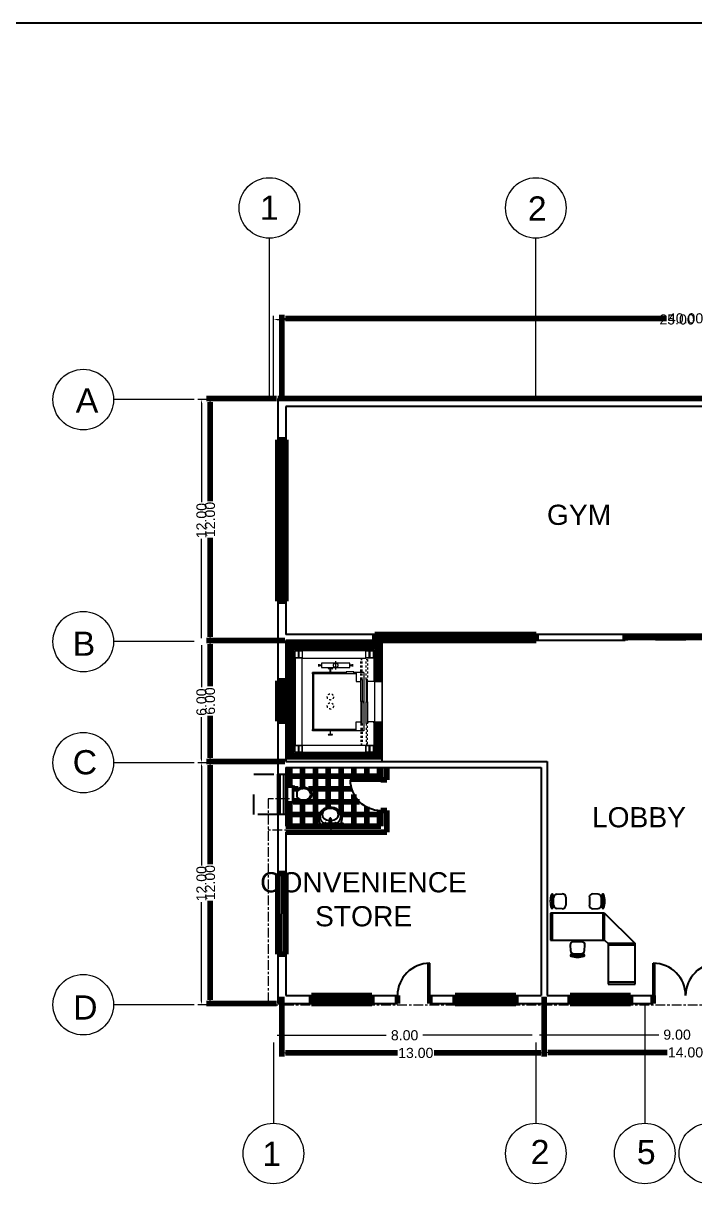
# Model space of a CAD drawing. Header units: millimetres. Extents: x 2391 to 3323, y 1596 to 2537.
# Drawn here: x 2743.7 to 2777, y 2170.5 to 2228.1 of the extents above; entities that cross this region are included whole.
import ezdxf

# ---------------------------------------------------------------- set-up
doc = ezdxf.new("R2010")
doc.units = ezdxf.units.MM
for name, pattern in [('ACAD_ISO08W100', [36, 24, -3, 6, -3]), ('CENTER5', [10, 5, -2, 1, -2]), ('HIDDEN', [0.375, 0.25, -0.125]), ('HIDDEN2', [4.7625, 3.175, -1.5875]), ('JIS_02_1.0', [2, 1, -1])]:
    doc.linetypes.add(name, pattern=pattern)
for name, color, linetype in [('ASCENSORE - ELEVATOR', 160, 'Continuous'), ('BATH', 171, 'Continuous'), ('dimensions', 203, 'Continuous'), ('doors', 31, 'Continuous'), ('doors and windows schedule', 11, 'Continuous'), ('exterior wall', 140, 'Continuous'), ('interior wall', 191, 'Continuous'), ('Lightning text', 211, 'Continuous'), ('Plumbing symbols', 30, 'Continuous'), ('TEXT', 130, 'Continuous'), ('windows', 241, 'Continuous')]:
    doc.layers.add(name, color=color, linetype=linetype)
doc.styles.get("Standard").update_dxf_attribs({"font": 'arial.ttf'})

msp = doc.modelspace()

# ---------------------------------------------------------------- hatches: boundary and pattern name
at = {"layer": 'ASCENSORE - ELEVATOR', "lineweight": 13, "true_color": 0x6d59d4}
for points in [[(2757.409, 2196.64), (2757.432, 2196.621), (2757.577, 2196.621), (2757.577, 2196.597), (2757.217, 2196.597), (2757.217, 2196.621), (2757.363, 2196.621), (2757.385, 2196.64), (2757.385, 2196.914), (2757.363, 2196.933), (2757.217, 2196.933), (2757.217, 2196.957), (2757.577, 2196.957), (2757.577, 2196.933), (2757.432, 2196.933), (2757.409, 2196.914)], [(2760.919, 2196.64), (2760.942, 2196.621), (2761.087, 2196.621), (2761.087, 2196.597), (2760.727, 2196.597), (2760.727, 2196.621), (2760.873, 2196.621), (2760.895, 2196.64), (2760.895, 2196.914), (2760.873, 2196.933), (2760.727, 2196.933), (2760.727, 2196.957), (2761.087, 2196.957), (2761.087, 2196.933), (2760.942, 2196.933), (2760.919, 2196.914)], [(2757.409, 2191.957), (2757.432, 2191.938), (2757.577, 2191.938), (2757.577, 2191.914), (2757.217, 2191.914), (2757.217, 2191.938), (2757.363, 2191.938), (2757.385, 2191.957), (2757.385, 2192.231), (2757.363, 2192.25), (2757.217, 2192.25), (2757.217, 2192.274), (2757.577, 2192.274), (2757.577, 2192.25), (2757.432, 2192.25), (2757.409, 2192.231)], [(2760.919, 2191.957), (2760.942, 2191.938), (2761.087, 2191.938), (2761.087, 2191.914), (2760.727, 2191.914), (2760.727, 2191.938), (2760.873, 2191.938), (2760.895, 2191.957), (2760.895, 2192.231), (2760.873, 2192.25), (2760.727, 2192.25), (2760.727, 2192.274), (2761.087, 2192.274), (2761.087, 2192.25), (2760.942, 2192.25), (2760.919, 2192.231)]]:
    msp.add_hatch(color=173, dxfattribs=at).paths.add_polyline_path(points)

# ---------------------------------------------------------------- linework, layer by layer
at = {"color": 11, "true_color": 0xf27172}
msp.add_line((3009.654, 2228.067), (2684.734, 2228.067), dxfattribs=at)
at = {"color": 0, "linetype": 'ByBlock'}
for p, q in [((2756.81, 2190.256), (2757.13, 2190.256)), ((2756.81, 2189.416), (2756.81, 2190.256)), ((2756.85, 2189.496), (2756.85, 2190.176)), ((2756.89, 2190.216), (2757.05, 2190.216)), ((2757.09, 2190.176), (2757.09, 2189.496)), ((2757.13, 2190.256), (2757.13, 2189.416)), ((2757.15, 2190.156), (2757.13, 2190.156)), ((2757.13, 2190.116), (2757.19, 2190.116)), ((2757.324, 2190.076), (2757.13, 2190.076)), ((2757.19, 2190.236), (2757.15, 2190.236)), ((2757.15, 2190.236), (2757.15, 2190.156)), ((2757.19, 2190.116), (2757.19, 2190.236)), ((2757.324, 2189.676), (2757.324, 2189.996)), ((2757.13, 2189.416), (2756.81, 2189.416)), ((2757.05, 2189.456), (2756.89, 2189.456)), ((2757.324, 2189.596), (2757.13, 2189.596)), ((2758.449, 2188.732), (2758.45, 2188.719)), ((2758.45, 2188.719), (2758.454, 2188.692)), ((2758.454, 2188.692), (2758.458, 2188.666)), ((2758.458, 2188.666), (2758.464, 2188.641)), ((2758.464, 2188.641), (2758.47, 2188.617)), ((2758.906, 2188.299), (2758.936, 2188.637)), ((2758.938, 2188.646), (2758.936, 2188.637)), ((2758.942, 2188.655), (2758.938, 2188.646)), ((2758.948, 2188.661), (2758.942, 2188.655)), ((2758.957, 2188.665), (2758.948, 2188.661)), ((2758.966, 2188.667), (2758.957, 2188.665)), ((2758.975, 2188.665), (2758.966, 2188.667)), ((2758.984, 2188.661), (2758.975, 2188.665)), ((2758.99, 2188.655), (2758.984, 2188.661)), ((2758.995, 2188.646), (2758.99, 2188.655)), ((2758.996, 2188.637), (2758.995, 2188.646)), ((2758.996, 2188.637), (2759.026, 2188.299)), ((2759.462, 2188.617), (2759.469, 2188.641)), ((2759.469, 2188.641), (2759.474, 2188.666)), ((2759.474, 2188.666), (2759.479, 2188.692)), ((2759.479, 2188.692), (2759.482, 2188.719)), ((2759.482, 2188.719), (2759.483, 2188.732)), ((2758.418, 2188.473), (2758.484, 2188.277)), ((2758.47, 2188.617), (2758.478, 2188.594)), ((2758.478, 2188.594), (2758.486, 2188.573)), ((2758.486, 2188.573), (2758.496, 2188.553)), ((2758.486, 2188.573), (2758.486, 2188.573)), ((2758.496, 2188.553), (2758.506, 2188.535)), ((2758.506, 2188.535), (2758.517, 2188.518)), ((2758.517, 2188.518), (2758.529, 2188.503)), ((2758.529, 2188.503), (2758.541, 2188.489)), ((2758.541, 2188.489), (2758.554, 2188.476)), ((2758.554, 2188.476), (2758.568, 2188.465)), ((2758.568, 2188.465), (2758.583, 2188.455)), ((2758.583, 2188.455), (2758.599, 2188.446)), ((2758.583, 2188.455), (2758.583, 2188.455)), ((2758.599, 2188.446), (2758.615, 2188.438)), ((2758.615, 2188.438), (2758.631, 2188.431)), ((2758.631, 2188.431), (2758.648, 2188.424)), ((2758.646, 2188.288), (2758.636, 2188.277)), ((2758.657, 2188.293), (2758.646, 2188.288)), ((2758.648, 2188.424), (2758.664, 2188.419)), ((2758.656, 2188.392), (2758.654, 2188.384)), ((2758.654, 2188.384), (2758.656, 2188.377)), ((2758.661, 2188.397), (2758.656, 2188.392)), ((2758.656, 2188.377), (2758.661, 2188.371)), ((2758.669, 2188.294), (2758.657, 2188.293)), ((2758.669, 2188.399), (2758.661, 2188.397)), ((2758.661, 2188.371), (2758.669, 2188.369)), ((2758.661, 2188.294), (2758.674, 2188.297)), ((2758.664, 2188.419), (2758.681, 2188.415)), ((2758.676, 2188.397), (2758.669, 2188.399)), ((2758.669, 2188.369), (2758.676, 2188.371)), ((2758.789, 2188.294), (2758.669, 2188.294)), ((2758.674, 2188.297), (2758.685, 2188.303)), ((2758.682, 2188.392), (2758.676, 2188.397)), ((2758.676, 2188.371), (2758.682, 2188.377)), ((2758.681, 2188.415), (2758.697, 2188.411)), ((2758.682, 2188.392), (2758.699, 2188.392)), ((2758.684, 2188.384), (2758.682, 2188.392)), ((2758.682, 2188.377), (2758.684, 2188.384)), ((2758.699, 2188.377), (2758.682, 2188.377)), ((2758.685, 2188.303), (2758.694, 2188.311)), ((2758.694, 2188.311), (2758.701, 2188.322)), ((2758.697, 2188.411), (2758.704, 2188.41)), ((2758.7, 2188.4), (2758.699, 2188.384)), ((2758.699, 2188.384), (2758.7, 2188.369)), ((2758.699, 2188.317), (2758.759, 2188.317)), ((2758.706, 2188.414), (2758.7, 2188.4)), ((2758.7, 2188.369), (2758.706, 2188.354)), ((2758.701, 2188.322), (2758.705, 2188.334)), ((2758.705, 2188.334), (2758.706, 2188.347)), ((2758.717, 2188.42), (2758.706, 2188.414)), ((2758.751, 2188.354), (2758.706, 2188.354)), ((2758.706, 2188.354), (2758.706, 2188.347)), ((2758.706, 2188.347), (2758.751, 2188.347)), ((2758.716, 2188.392), (2758.714, 2188.384)), ((2758.714, 2188.384), (2758.716, 2188.377)), ((2758.721, 2188.397), (2758.716, 2188.392)), ((2758.716, 2188.377), (2758.721, 2188.371)), ((2758.729, 2188.422), (2758.717, 2188.42)), ((2758.729, 2188.399), (2758.721, 2188.397)), ((2758.721, 2188.371), (2758.729, 2188.369)), ((2758.74, 2188.42), (2758.729, 2188.422)), ((2758.736, 2188.397), (2758.729, 2188.399)), ((2758.729, 2188.369), (2758.736, 2188.371)), ((2758.742, 2188.392), (2758.736, 2188.397)), ((2758.736, 2188.371), (2758.742, 2188.377)), ((2758.751, 2188.414), (2758.74, 2188.42)), ((2758.744, 2188.384), (2758.742, 2188.392)), ((2758.742, 2188.377), (2758.744, 2188.384)), ((2758.757, 2188.4), (2758.751, 2188.414)), ((2758.751, 2188.354), (2758.757, 2188.369)), ((2758.751, 2188.347), (2758.751, 2188.354)), ((2758.751, 2188.347), (2758.752, 2188.333)), ((2758.752, 2188.333), (2758.757, 2188.32)), ((2758.755, 2188.403), (2758.774, 2188.402)), ((2758.759, 2188.384), (2758.757, 2188.4)), ((2758.757, 2188.369), (2758.759, 2188.384)), ((2758.757, 2188.32), (2758.765, 2188.308)), ((2758.758, 2188.392), (2758.776, 2188.392)), ((2758.758, 2188.377), (2758.776, 2188.377)), ((2758.765, 2188.308), (2758.776, 2188.3)), ((2758.774, 2188.402), (2758.789, 2188.402)), ((2758.776, 2188.392), (2758.774, 2188.384)), ((2758.774, 2188.384), (2758.776, 2188.377)), ((2758.781, 2188.397), (2758.776, 2188.392)), ((2758.776, 2188.377), (2758.781, 2188.371)), ((2758.776, 2188.3), (2758.789, 2188.294)), ((2758.789, 2188.399), (2758.781, 2188.397)), ((2758.781, 2188.371), (2758.789, 2188.369)), ((2758.789, 2188.402), (2758.804, 2188.401)), ((2758.796, 2188.397), (2758.789, 2188.399)), ((2758.789, 2188.369), (2758.796, 2188.371)), ((2758.804, 2188.288), (2758.789, 2188.294)), ((2758.802, 2188.392), (2758.796, 2188.397)), ((2758.796, 2188.371), (2758.802, 2188.377)), ((2758.804, 2188.384), (2758.802, 2188.392)), ((2758.802, 2188.377), (2758.804, 2188.384)), ((2758.804, 2188.401), (2758.819, 2188.401)), ((2758.822, 2188.277), (2758.804, 2188.288)), ((2758.819, 2188.401), (2758.834, 2188.401)), ((2758.834, 2188.401), (2758.85, 2188.401)), ((2758.834, 2188.401), (2758.834, 2188.401)), ((2758.85, 2188.401), (2758.866, 2188.401)), ((2758.856, 2188.291), (2758.853, 2188.284)), ((2758.853, 2188.284), (2758.854, 2188.277)), ((2758.862, 2188.297), (2758.856, 2188.291)), ((2758.869, 2188.3), (2758.862, 2188.297)), ((2758.866, 2188.401), (2758.882, 2188.401)), ((2758.876, 2188.299), (2758.869, 2188.3)), ((2758.906, 2188.299), (2758.876, 2188.299)), ((2758.882, 2188.401), (2758.898, 2188.401)), ((2758.898, 2188.401), (2758.915, 2188.401)), ((2758.906, 2188.299), (2759.026, 2188.299)), ((2759.017, 2188.401), (2759.036, 2188.401)), ((2759.026, 2188.299), (2759.064, 2188.299)), ((2759.036, 2188.401), (2759.051, 2188.401)), ((2759.051, 2188.401), (2759.066, 2188.401)), ((2759.071, 2188.299), (2759.064, 2188.299)), ((2759.066, 2188.401), (2759.081, 2188.401)), ((2759.078, 2188.296), (2759.071, 2188.299)), ((2759.083, 2188.291), (2759.078, 2188.296)), ((2759.081, 2188.401), (2759.096, 2188.401)), ((2759.081, 2188.401), (2759.081, 2188.401)), ((2759.086, 2188.284), (2759.083, 2188.291)), ((2759.086, 2188.277), (2759.086, 2188.284)), ((2759.096, 2188.401), (2759.113, 2188.401)), ((2759.113, 2188.401), (2759.129, 2188.401)), ((2759.127, 2188.288), (2759.116, 2188.277)), ((2759.137, 2188.293), (2759.127, 2188.288)), ((2759.129, 2188.401), (2759.146, 2188.402)), ((2759.136, 2188.392), (2759.134, 2188.384)), ((2759.134, 2188.384), (2759.136, 2188.377)), ((2759.141, 2188.397), (2759.136, 2188.392)), ((2759.136, 2188.377), (2759.141, 2188.371)), ((2759.149, 2188.294), (2759.137, 2188.293)), ((2759.149, 2188.399), (2759.141, 2188.397)), ((2759.141, 2188.371), (2759.149, 2188.369)), ((2759.141, 2188.294), (2759.154, 2188.297)), ((2759.146, 2188.402), (2759.163, 2188.403)), ((2759.156, 2188.397), (2759.149, 2188.399)), ((2759.149, 2188.369), (2759.156, 2188.371)), ((2759.269, 2188.294), (2759.149, 2188.294)), ((2759.154, 2188.297), (2759.165, 2188.303)), ((2759.162, 2188.392), (2759.156, 2188.397)), ((2759.156, 2188.371), (2759.162, 2188.377)), ((2759.164, 2188.384), (2759.162, 2188.392)), ((2759.162, 2188.392), (2759.179, 2188.392)), ((2759.162, 2188.377), (2759.164, 2188.384)), ((2759.179, 2188.377), (2759.162, 2188.377)), ((2759.163, 2188.403), (2759.18, 2188.404)), ((2759.165, 2188.303), (2759.175, 2188.311)), ((2759.175, 2188.311), (2759.181, 2188.322)), ((2759.181, 2188.4), (2759.179, 2188.384)), ((2759.179, 2188.384), (2759.181, 2188.369)), ((2759.179, 2188.317), (2759.239, 2188.317)), ((2759.18, 2188.404), (2759.182, 2188.404)), ((2759.186, 2188.414), (2759.181, 2188.4)), ((2759.181, 2188.369), (2759.186, 2188.354)), ((2759.181, 2188.322), (2759.185, 2188.334)), ((2759.185, 2188.334), (2759.186, 2188.347)), ((2759.197, 2188.42), (2759.186, 2188.414)), ((2759.231, 2188.354), (2759.186, 2188.354)), ((2759.186, 2188.354), (2759.186, 2188.347)), ((2759.186, 2188.347), (2759.231, 2188.347)), ((2759.196, 2188.392), (2759.194, 2188.384)), ((2759.194, 2188.384), (2759.196, 2188.377)), ((2759.201, 2188.397), (2759.196, 2188.392)), ((2759.196, 2188.377), (2759.201, 2188.371)), ((2759.209, 2188.422), (2759.197, 2188.42)), ((2759.209, 2188.399), (2759.201, 2188.397)), ((2759.201, 2188.371), (2759.209, 2188.369)), ((2759.221, 2188.42), (2759.209, 2188.422)), ((2759.216, 2188.397), (2759.209, 2188.399)), ((2759.209, 2188.369), (2759.216, 2188.371)), ((2759.222, 2188.392), (2759.216, 2188.397)), ((2759.216, 2188.371), (2759.222, 2188.377)), ((2759.231, 2188.414), (2759.221, 2188.42)), ((2759.224, 2188.384), (2759.222, 2188.392)), ((2759.222, 2188.377), (2759.224, 2188.384)), ((2759.237, 2188.4), (2759.231, 2188.414)), ((2759.231, 2188.354), (2759.237, 2188.369)), ((2759.231, 2188.347), (2759.231, 2188.354)), ((2759.231, 2188.347), (2759.232, 2188.333)), ((2759.232, 2188.333), (2759.237, 2188.32)), ((2759.233, 2188.411), (2759.25, 2188.414)), ((2759.239, 2188.384), (2759.237, 2188.4)), ((2759.237, 2188.369), (2759.239, 2188.384)), ((2759.237, 2188.32), (2759.245, 2188.308)), ((2759.238, 2188.392), (2759.256, 2188.392)), ((2759.238, 2188.377), (2759.256, 2188.377)), ((2759.245, 2188.308), (2759.256, 2188.3)), ((2759.25, 2188.414), (2759.267, 2188.419)), ((2759.256, 2188.392), (2759.254, 2188.384)), ((2759.254, 2188.384), (2759.256, 2188.377)), ((2759.261, 2188.397), (2759.256, 2188.392)), ((2759.256, 2188.377), (2759.261, 2188.371)), ((2759.256, 2188.3), (2759.269, 2188.294)), ((2759.269, 2188.399), (2759.261, 2188.397)), ((2759.261, 2188.371), (2759.269, 2188.369)), ((2759.267, 2188.419), (2759.284, 2188.424)), ((2759.276, 2188.397), (2759.269, 2188.399)), ((2759.269, 2188.369), (2759.276, 2188.371)), ((2759.285, 2188.288), (2759.269, 2188.294)), ((2759.282, 2188.392), (2759.276, 2188.397)), ((2759.276, 2188.371), (2759.282, 2188.377)), ((2759.284, 2188.384), (2759.282, 2188.392)), ((2759.282, 2188.377), (2759.284, 2188.384)), ((2759.284, 2188.424), (2759.301, 2188.431)), ((2759.303, 2188.277), (2759.285, 2188.288)), ((2759.301, 2188.431), (2759.318, 2188.438)), ((2759.318, 2188.438), (2759.334, 2188.446)), ((2759.334, 2188.446), (2759.349, 2188.455)), ((2759.349, 2188.455), (2759.364, 2188.465)), ((2759.349, 2188.455), (2759.349, 2188.455)), ((2759.364, 2188.465), (2759.378, 2188.476)), ((2759.378, 2188.476), (2759.391, 2188.489)), ((2759.391, 2188.489), (2759.404, 2188.503)), ((2759.404, 2188.503), (2759.415, 2188.518)), ((2759.415, 2188.518), (2759.426, 2188.535)), ((2759.426, 2188.535), (2759.437, 2188.553)), ((2759.437, 2188.553), (2759.446, 2188.573)), ((2759.446, 2188.573), (2759.454, 2188.594)), ((2759.446, 2188.573), (2759.446, 2188.573)), ((2759.514, 2188.473), (2759.448, 2188.277)), ((2759.454, 2188.594), (2759.462, 2188.617)), ((2770.03, 2184.351), (2770.03, 2184.719)), ((2770.188, 2184.886), (2770.455, 2184.901)), ((2770.631, 2184.734), (2770.631, 2184.336)), ((2771.8, 2184.734), (2771.8, 2184.336)), ((2772.243, 2184.886), (2771.976, 2184.901)), ((2772.4, 2184.351), (2772.4, 2184.719)), ((2770.455, 2184.169), (2770.188, 2184.184)), ((2771.976, 2184.169), (2772.243, 2184.184)), ((2772.551, 2183.951), (2769.88, 2183.951)), ((2769.88, 2183.951), (2769.88, 2182.616)), ((2769.964, 2183.951), (2769.964, 2182.616)), ((2772.467, 2183.951), (2772.467, 2182.616)), ((2772.551, 2183.951), (2774.063, 2182.439)), ((2772.551, 2182.616), (2772.551, 2183.951)), ((2769.88, 2182.616), (2772.551, 2182.616)), ((2770.85, 2182.356), (2770.865, 2182.089)), ((2771.415, 2182.532), (2771.016, 2182.532)), ((2771.566, 2182.089), (2771.581, 2182.356)), ((2772.551, 2182.616), (2772.728, 2182.439)), ((2774.063, 2182.439), (2772.728, 2182.439)), ((2772.728, 2182.439), (2772.728, 2180.436)), ((2774.063, 2182.355), (2772.728, 2182.355)), ((2774.063, 2180.436), (2774.063, 2182.439)), ((2771.031, 2181.932), (2771.4, 2181.932)), ((2774.063, 2180.519), (2772.728, 2180.519)), ((2772.728, 2180.436), (2774.063, 2180.436))]:
    msp.add_line(p, q, dxfattribs=at)
for centre, radius, start, end in [((2756.885, 2190.181), 0.0354, 81.8699, 188.1301), ((2757.055, 2190.181), 0.0354, 351.8699, 98.1301), ((2757.627, 2189.695), 0.487, 48.92109, 128.53089), ((2757.637, 2189.668), 0.453, 60.42355, 133.63227), ((2757.732, 2189.836), 0.26, 299.57672, 60.42355), ((2757.75, 2189.836), 0.3, 311.07914, 48.92109), ((2756.885, 2189.491), 0.0354, 171.8699, 278.1301), ((2757.055, 2189.491), 0.0354, 261.8699, 8.1301), ((2757.637, 2190.004), 0.453, 226.36791, 299.57672), ((2757.627, 2189.977), 0.487, 231.46929, 311.07914), ((2770.949, 2184.535), 1.085, 162.6344, 197.3656), ((2769.953, 2184.847), 0.0417, 342.6344, 162.6344), ((2770.949, 2184.535), 1.002, 162.6344, 197.3656), ((2770.197, 2184.719), 0.167, 93.17983, 180), ((2770.464, 2184.734), 0.167, 0, 93.17983), ((2771.966, 2184.734), 0.167, 86.82017, 180), ((2772.234, 2184.719), 0.167, 360, 86.82017), ((2772.478, 2184.847), 0.0417, 17.3656, 197.3656), ((2771.482, 2184.535), 1.002, 342.6344, 17.3656), ((2771.482, 2184.535), 1.085, 342.6344, 17.3656), ((2769.953, 2184.224), 0.0417, 197.3656, 17.3656), ((2770.197, 2184.351), 0.167, 180, 266.82017), ((2770.464, 2184.336), 0.167, 266.82017, 0), ((2771.966, 2184.336), 0.167, 180, 273.17983), ((2772.234, 2184.351), 0.167, 273.17983, 0), ((2772.478, 2184.224), 0.0417, 162.6344, 342.6344), ((2771.016, 2182.366), 0.167, 90, 183.17983), ((2771.415, 2182.366), 0.167, 356.82017, 90), ((2770.904, 2181.854), 0.0417, 72.6344, 252.6344), ((2771.031, 2182.098), 0.167, 183.17983, 270), ((2771.215, 2182.85), 1.085, 252.6344, 287.3656), ((2771.215, 2182.85), 1.002, 252.6344, 287.3656), ((2771.4, 2182.098), 0.167, 270, 356.82017), ((2771.527, 2181.854), 0.0417, 287.3656, 107.3656)]:
    msp.add_arc(centre, radius, start, end, dxfattribs=at)
for centre, major_axis, ratio, start_param, end_param in [((2758.966, 2188.659), (-0.584, 0), 0.916316, 2.786438, 6.63834), ((2758.966, 2188.732), (-0.517, 0), 0.815274, 3.141593, 6.283185), ((2758.966, 2188.843), (-0.412, 0), 0.730435, 1.664123, 7.760732)]:
    msp.add_ellipse(centre, major_axis=major_axis, ratio=ratio, start_param=start_param, end_param=end_param, dxfattribs=at)
at = {"layer": 'ASCENSORE - ELEVATOR', "lineweight": 13}
for p, q in [((2761.537, 2197.404), (2756.767, 2197.404)), ((2756.767, 2197.404), (2756.767, 2191.464)), ((2756.767, 2191.464), (2756.767, 2197.404)), ((2756.767, 2197.404), (2761.537, 2197.404)), ((2761.513, 2197.383), (2756.788, 2197.383)), ((2761.513, 2197.38), (2756.792, 2197.38)), ((2761.513, 2197.338), (2756.792, 2197.338)), ((2761.513, 2197.335), (2756.792, 2197.335)), ((2761.513, 2197.293), (2756.792, 2197.293)), ((2761.513, 2197.29), (2756.792, 2197.29)), ((2761.513, 2197.383), (2761.513, 2197.065)), ((2761.517, 2197.383), (2761.517, 2197.065)), ((2761.537, 2191.464), (2761.537, 2197.404)), ((2761.537, 2197.404), (2761.537, 2191.464)), ((2761.517, 2197.065), (2756.788, 2197.065)), ((2757.107, 2197.048), (2756.788, 2197.048)), ((2757.107, 2197.044), (2756.788, 2197.044)), ((2761.513, 2197.248), (2756.792, 2197.248)), ((2761.513, 2197.245), (2756.792, 2197.245)), ((2761.513, 2197.203), (2756.792, 2197.203)), ((2761.513, 2197.2), (2756.792, 2197.2)), ((2761.513, 2197.158), (2756.792, 2197.158)), ((2761.513, 2197.155), (2756.792, 2197.155)), ((2761.513, 2197.113), (2756.792, 2197.113)), ((2761.513, 2197.11), (2756.792, 2197.11)), ((2761.513, 2197.068), (2756.792, 2197.068)), ((2761.513, 2197.068), (2756.792, 2197.068)), ((2761.513, 2197.065), (2756.792, 2197.065)), ((2756.837, 2197.044), (2756.837, 2191.828)), ((2756.878, 2197.044), (2756.878, 2191.828)), ((2756.882, 2197.044), (2756.882, 2191.828)), ((2756.923, 2197.044), (2756.923, 2191.828)), ((2756.927, 2197.044), (2756.927, 2191.828)), ((2756.968, 2197.044), (2756.968, 2191.828)), ((2756.972, 2197.044), (2756.972, 2191.828)), ((2757.013, 2197.044), (2757.013, 2191.828)), ((2757.017, 2197.044), (2757.017, 2191.828)), ((2757.058, 2197.044), (2757.058, 2191.828)), ((2757.062, 2197.044), (2757.062, 2191.828)), ((2757.103, 2197.044), (2757.103, 2191.828)), ((2757.103, 2197.044), (2757.103, 2191.828)), ((2757.107, 2197.048), (2757.107, 2191.824)), ((2757.107, 2197.044), (2757.107, 2191.828)), ((2757.152, 2197.02), (2761.153, 2197.02)), ((2757.152, 2191.848), (2757.152, 2197.02)), ((2757.154, 2196.999), (2757.154, 2197.017)), ((2757.154, 2197.017), (2761.15, 2197.017)), ((2761.15, 2196.999), (2757.154, 2196.999)), ((2757.172, 2196.977), (2757.154, 2196.977)), ((2757.154, 2196.977), (2757.154, 2191.89)), ((2757.172, 2191.89), (2757.172, 2196.977)), ((2757.217, 2196.597), (2757.217, 2196.957)), ((2757.217, 2196.957), (2757.577, 2196.957)), ((2757.577, 2196.957), (2757.577, 2196.597)), ((2760.727, 2196.957), (2757.577, 2196.957)), ((2757.577, 2196.957), (2757.577, 2196.597)), ((2760.727, 2196.597), (2760.727, 2196.957)), ((2760.727, 2196.957), (2761.087, 2196.957)), ((2760.727, 2196.597), (2760.727, 2196.957)), ((2761.087, 2196.957), (2761.087, 2196.597)), ((2761.132, 2196.978), (2761.15, 2196.978)), ((2761.132, 2195.412), (2761.132, 2196.978)), ((2761.15, 2197.017), (2761.15, 2196.999)), ((2761.15, 2196.978), (2761.15, 2195.412)), ((2761.153, 2197.02), (2761.153, 2191.848)), ((2761.198, 2197.048), (2761.198, 2195.433)), ((2761.198, 2197.048), (2761.517, 2197.048)), ((2761.198, 2197.044), (2761.198, 2195.436)), ((2761.198, 2197.044), (2761.517, 2197.044)), ((2761.202, 2197.044), (2761.202, 2195.436)), ((2761.202, 2197.044), (2761.202, 2195.436)), ((2761.243, 2197.044), (2761.243, 2195.436)), ((2761.247, 2197.044), (2761.247, 2195.436)), ((2761.288, 2197.044), (2761.288, 2195.436)), ((2761.292, 2197.044), (2761.292, 2195.436)), ((2761.333, 2197.044), (2761.333, 2195.436)), ((2761.337, 2197.044), (2761.337, 2195.436)), ((2761.378, 2197.044), (2761.378, 2195.436)), ((2761.382, 2197.044), (2761.382, 2195.436)), ((2761.423, 2197.044), (2761.423, 2195.436)), ((2761.427, 2197.044), (2761.427, 2195.436)), ((2761.468, 2197.044), (2761.468, 2195.436)), ((2761.472, 2197.044), (2761.472, 2195.436)), ((2761.513, 2197.044), (2761.513, 2195.436)), ((2761.517, 2197.048), (2761.517, 2195.433)), ((2757.577, 2196.597), (2757.217, 2196.597)), ((2757.577, 2196.597), (2757.217, 2196.597)), ((2757.217, 2196.597), (2757.217, 2192.274)), ((2757.577, 2192.274), (2757.577, 2196.597)), ((2757.577, 2196.597), (2760.727, 2196.597)), ((2758.404, 2196.288), (2758.392, 2196.288)), ((2758.392, 2196.288), (2758.392, 2196.18)), ((2758.392, 2196.18), (2758.404, 2196.18)), ((2758.404, 2196.24), (2758.404, 2196.288)), ((2758.5, 2196.24), (2758.404, 2196.24)), ((2758.404, 2196.18), (2758.404, 2196.228)), ((2758.404, 2196.228), (2758.5, 2196.228)), ((2758.5, 2196.228), (2758.5, 2196.24)), ((2760.057, 2196.24), (2759.961, 2196.24)), ((2759.961, 2196.24), (2759.961, 2196.228)), ((2759.961, 2196.228), (2760.057, 2196.228)), ((2760.069, 2196.288), (2760.057, 2196.288)), ((2760.057, 2196.288), (2760.057, 2196.24)), ((2760.057, 2196.228), (2760.057, 2196.18)), ((2760.057, 2196.18), (2760.069, 2196.18)), ((2760.069, 2196.18), (2760.069, 2196.288)), ((2761.087, 2196.597), (2760.727, 2196.597)), ((2759.75, 2195.874), (2758.075, 2195.874)), ((2758.075, 2195.812), (2758.075, 2195.874)), ((2760.247, 2195.812), (2758.075, 2195.812)), ((2758.075, 2195.812), (2758.075, 2193.056)), ((2758.119, 2193.056), (2758.119, 2195.812)), ((2758.123, 2193.056), (2758.123, 2195.812)), ((2758.123, 2195.812), (2758.136, 2195.812)), ((2758.136, 2195.812), (2758.136, 2193.056)), ((2758.866, 2196.075), (2758.866, 2196.08)), ((2758.866, 2196.08), (2759.071, 2196.08)), ((2758.943, 2196.063), (2758.876, 2196.065)), ((2758.958, 2195.911), (2758.958, 2195.974)), ((2758.98, 2195.911), (2758.958, 2195.911)), ((2758.96, 2195.985), (2758.96, 2196.046)), ((2758.978, 2196.046), (2758.978, 2195.985)), ((2758.98, 2195.974), (2758.98, 2195.911)), ((2759.062, 2196.065), (2758.994, 2196.063)), ((2759.071, 2196.08), (2759.071, 2196.075)), ((2760.123, 2195.911), (2759.75, 2195.911)), ((2759.75, 2195.911), (2759.75, 2195.812)), ((2760.123, 2195.812), (2760.123, 2195.911)), ((2760.247, 2195.874), (2760.123, 2195.874)), ((2760.62, 2195.874), (2760.247, 2195.874)), ((2760.247, 2195.874), (2760.247, 2195.439)), ((2760.62, 2195.874), (2760.62, 2192.994)), ((2760.247, 2195.439), (2760.471, 2195.439)), ((2760.471, 2195.439), (2760.471, 2195.519)), ((2760.484, 2194.439), (2760.484, 2195.525)), ((2760.484, 2195.525), (2760.546, 2195.525)), ((2760.546, 2195.525), (2760.546, 2194.439)), ((2760.737, 2195.525), (2760.737, 2194.439)), ((2760.812, 2195.525), (2760.737, 2195.525)), ((2760.812, 2194.439), (2760.812, 2195.525)), ((2760.826, 2195.428), (2760.826, 2195.49)), ((2761.13, 2195.428), (2760.826, 2195.428)), ((2761.13, 2195.49), (2761.13, 2195.428)), ((2761.15, 2195.412), (2761.132, 2195.412)), ((2761.198, 2195.436), (2761.517, 2195.436)), ((2761.198, 2195.433), (2761.517, 2195.433)), ((2760.618, 2194.439), (2760.484, 2194.439)), ((2760.484, 2194.429), (2760.484, 2193.343)), ((2760.618, 2194.429), (2760.484, 2194.429)), ((2760.546, 2193.343), (2760.546, 2194.429)), ((2760.618, 2194.511), (2760.618, 2194.439)), ((2760.618, 2194.357), (2760.618, 2194.429)), ((2760.737, 2194.439), (2760.812, 2194.439)), ((2760.737, 2193.343), (2760.737, 2194.429)), ((2760.737, 2194.429), (2760.812, 2194.429)), ((2760.812, 2194.429), (2760.812, 2193.343)), ((2760.247, 2192.994), (2760.247, 2193.429)), ((2760.247, 2193.429), (2760.471, 2193.429)), ((2760.471, 2193.429), (2760.471, 2193.349)), ((2760.484, 2193.343), (2760.546, 2193.343)), ((2760.812, 2193.343), (2760.737, 2193.343)), ((2761.129, 2193.44), (2760.826, 2193.44)), ((2760.826, 2193.44), (2760.826, 2193.378)), ((2761.129, 2193.378), (2761.129, 2193.44)), ((2761.132, 2193.456), (2761.15, 2193.456)), ((2761.132, 2191.886), (2761.132, 2193.456)), ((2761.15, 2193.456), (2761.15, 2191.886)), ((2761.198, 2191.824), (2761.198, 2193.435)), ((2761.198, 2193.435), (2761.517, 2193.435)), ((2761.198, 2191.828), (2761.198, 2193.432)), ((2761.198, 2193.432), (2761.517, 2193.432)), ((2761.202, 2191.828), (2761.202, 2193.432)), ((2761.202, 2191.828), (2761.202, 2193.432)), ((2761.243, 2191.828), (2761.243, 2193.432)), ((2761.247, 2191.828), (2761.247, 2193.432)), ((2761.288, 2191.828), (2761.288, 2193.432)), ((2761.292, 2191.828), (2761.292, 2193.432)), ((2761.333, 2191.828), (2761.333, 2193.432)), ((2761.337, 2191.828), (2761.337, 2193.432)), ((2761.378, 2191.828), (2761.378, 2193.432)), ((2761.382, 2191.828), (2761.382, 2193.432)), ((2761.423, 2191.828), (2761.423, 2193.432)), ((2761.427, 2191.828), (2761.427, 2193.432)), ((2761.468, 2191.828), (2761.468, 2193.432)), ((2761.472, 2191.828), (2761.472, 2193.432)), ((2761.513, 2191.828), (2761.513, 2193.432)), ((2761.517, 2191.824), (2761.517, 2193.435)), ((2760.247, 2193.056), (2758.075, 2193.056)), ((2758.075, 2192.994), (2758.075, 2193.056)), ((2760.247, 2192.994), (2758.075, 2192.994)), ((2758.136, 2193.056), (2758.123, 2193.056)), ((2758.866, 2192.793), (2758.866, 2192.788)), ((2758.866, 2192.788), (2759.071, 2192.788)), ((2758.943, 2192.805), (2758.876, 2192.803)), ((2758.958, 2192.957), (2758.958, 2192.894)), ((2758.98, 2192.957), (2758.958, 2192.957)), ((2758.96, 2192.883), (2758.96, 2192.822)), ((2758.978, 2192.822), (2758.978, 2192.883)), ((2758.98, 2192.894), (2758.98, 2192.957)), ((2759.062, 2192.803), (2758.994, 2192.805)), ((2759.071, 2192.788), (2759.071, 2192.793)), ((2760.62, 2192.994), (2760.247, 2192.994)), ((2757.217, 2191.914), (2757.217, 2192.274)), ((2757.217, 2192.274), (2757.577, 2192.274)), ((2757.217, 2192.274), (2757.577, 2192.274)), ((2757.577, 2192.274), (2757.577, 2191.914)), ((2757.577, 2192.274), (2760.727, 2192.274)), ((2757.577, 2191.914), (2757.577, 2192.274)), ((2760.727, 2191.914), (2760.727, 2192.274)), ((2760.727, 2192.274), (2761.087, 2192.274)), ((2760.727, 2192.274), (2760.727, 2191.914)), ((2761.087, 2192.274), (2761.087, 2191.914)), ((2757.107, 2191.828), (2756.788, 2191.828)), ((2757.107, 2191.824), (2756.788, 2191.824)), ((2761.517, 2191.803), (2756.788, 2191.803)), ((2761.513, 2191.803), (2756.792, 2191.803)), ((2761.513, 2191.8), (2756.792, 2191.8)), ((2761.513, 2191.8), (2756.792, 2191.8)), ((2761.513, 2191.758), (2756.792, 2191.758)), ((2761.513, 2191.755), (2756.792, 2191.755)), ((2761.513, 2191.713), (2756.792, 2191.713)), ((2761.513, 2191.71), (2756.792, 2191.71)), ((2761.513, 2191.668), (2756.792, 2191.668)), ((2761.513, 2191.665), (2756.792, 2191.665)), ((2761.513, 2191.623), (2756.792, 2191.623)), ((2761.513, 2191.62), (2756.792, 2191.62)), ((2761.513, 2191.578), (2756.792, 2191.578)), ((2761.513, 2191.575), (2756.792, 2191.575)), ((2761.153, 2191.848), (2757.152, 2191.848)), ((2757.154, 2191.89), (2757.172, 2191.89)), ((2757.154, 2191.869), (2761.15, 2191.869)), ((2757.154, 2191.851), (2757.154, 2191.869)), ((2761.15, 2191.851), (2757.154, 2191.851)), ((2757.577, 2191.914), (2757.217, 2191.914)), ((2760.727, 2191.914), (2757.577, 2191.914)), ((2761.087, 2191.914), (2760.727, 2191.914)), ((2761.15, 2191.886), (2761.132, 2191.886)), ((2761.15, 2191.869), (2761.15, 2191.851)), ((2761.198, 2191.828), (2761.517, 2191.828)), ((2761.198, 2191.824), (2761.517, 2191.824)), ((2761.513, 2191.485), (2761.513, 2191.803)), ((2761.517, 2191.485), (2761.517, 2191.803)), ((2756.767, 2191.464), (2761.537, 2191.464)), ((2761.537, 2191.464), (2756.767, 2191.464))]:
    msp.add_line(p, q, dxfattribs=at)
at = {"layer": 'ASCENSORE - ELEVATOR', "color": 7, "lineweight": 13}
for p, q in [((2757.217, 2196.933), (2757.217, 2196.957)), ((2757.217, 2196.957), (2757.577, 2196.957)), ((2757.363, 2196.933), (2757.217, 2196.933)), ((2757.385, 2196.914), (2757.363, 2196.933)), ((2757.385, 2196.64), (2757.385, 2196.914)), ((2757.432, 2196.933), (2757.409, 2196.914)), ((2757.409, 2196.914), (2757.409, 2196.64)), ((2757.577, 2196.933), (2757.432, 2196.933)), ((2757.577, 2196.957), (2757.577, 2196.933)), ((2760.727, 2196.933), (2760.727, 2196.957)), ((2760.727, 2196.957), (2761.087, 2196.957)), ((2760.873, 2196.933), (2760.727, 2196.933)), ((2760.895, 2196.914), (2760.873, 2196.933)), ((2760.895, 2196.64), (2760.895, 2196.914)), ((2760.942, 2196.933), (2760.919, 2196.914)), ((2760.919, 2196.914), (2760.919, 2196.64)), ((2761.087, 2196.933), (2760.942, 2196.933)), ((2761.087, 2196.957), (2761.087, 2196.933)), ((2757.217, 2196.597), (2757.217, 2196.621)), ((2757.217, 2196.621), (2757.363, 2196.621)), ((2757.577, 2196.597), (2757.217, 2196.597)), ((2757.363, 2196.621), (2757.385, 2196.64)), ((2757.409, 2196.64), (2757.432, 2196.621)), ((2757.432, 2196.621), (2757.577, 2196.621)), ((2757.577, 2196.621), (2757.577, 2196.597)), ((2760.727, 2196.597), (2760.727, 2196.621)), ((2760.727, 2196.621), (2760.873, 2196.621)), ((2761.087, 2196.597), (2760.727, 2196.597)), ((2760.873, 2196.621), (2760.895, 2196.64)), ((2760.919, 2196.64), (2760.942, 2196.621)), ((2760.942, 2196.621), (2761.087, 2196.621)), ((2761.087, 2196.621), (2761.087, 2196.597)), ((2757.217, 2192.25), (2757.217, 2192.274)), ((2757.217, 2192.274), (2757.577, 2192.274)), ((2757.363, 2192.25), (2757.217, 2192.25)), ((2757.385, 2192.231), (2757.363, 2192.25)), ((2757.385, 2191.957), (2757.385, 2192.231)), ((2757.432, 2192.25), (2757.409, 2192.231)), ((2757.409, 2192.231), (2757.409, 2191.957)), ((2757.577, 2192.25), (2757.432, 2192.25)), ((2757.577, 2192.274), (2757.577, 2192.25)), ((2760.727, 2192.25), (2760.727, 2192.274)), ((2760.727, 2192.274), (2761.087, 2192.274)), ((2760.873, 2192.25), (2760.727, 2192.25)), ((2760.895, 2192.231), (2760.873, 2192.25)), ((2760.895, 2191.957), (2760.895, 2192.231)), ((2760.942, 2192.25), (2760.919, 2192.231)), ((2760.919, 2192.231), (2760.919, 2191.957)), ((2761.087, 2192.25), (2760.942, 2192.25)), ((2761.087, 2192.274), (2761.087, 2192.25)), ((2757.217, 2191.914), (2757.217, 2191.938)), ((2757.217, 2191.938), (2757.363, 2191.938)), ((2757.577, 2191.914), (2757.217, 2191.914)), ((2757.363, 2191.938), (2757.385, 2191.957)), ((2757.409, 2191.957), (2757.432, 2191.938)), ((2757.432, 2191.938), (2757.577, 2191.938)), ((2757.577, 2191.938), (2757.577, 2191.914)), ((2760.727, 2191.914), (2760.727, 2191.938)), ((2760.727, 2191.938), (2760.873, 2191.938)), ((2761.087, 2191.914), (2760.727, 2191.914)), ((2760.873, 2191.938), (2760.895, 2191.957)), ((2760.919, 2191.957), (2760.942, 2191.938)), ((2760.942, 2191.938), (2761.087, 2191.938)), ((2761.087, 2191.938), (2761.087, 2191.914)), ((2761.087, 2191.914), (2761.087, 2191.914)), ((2761.087, 2191.914), (2761.087, 2191.914)), ((2761.087, 2191.914), (2761.087, 2191.914)), ((2761.087, 2191.914), (2761.087, 2191.914)), ((2761.087, 2191.914), (2761.087, 2191.914)), ((2761.087, 2191.914), (2761.087, 2191.914))]:
    msp.add_line(p, q, dxfattribs=at)
at = {"layer": 'ASCENSORE - ELEVATOR', "linetype": 'Continuous', "lineweight": 13}
for p, q in [((2758.525, 2196.342), (2758.525, 2196.126)), ((2759.931, 2196.342), (2758.525, 2196.342)), ((2758.525, 2196.126), (2759.931, 2196.126)), ((2759.931, 2196.126), (2759.931, 2196.342))]:
    msp.add_line(p, q, dxfattribs=at)
at = {"layer": 'ASCENSORE - ELEVATOR', "linetype": 'HIDDEN2', "lineweight": 13}
msp.add_line((2759.23, 2196.437), (2759.23, 2196.031), dxfattribs=at)
at = {"layer": 'ASCENSORE - ELEVATOR', "linetype": 'HIDDEN', "lineweight": 13, "ltscale": 0.1}
for p, q in [((2760.484, 2196.531), (2760.546, 2196.531)), ((2760.484, 2195.525), (2760.484, 2196.531)), ((2760.546, 2195.525), (2760.546, 2196.531)), ((2760.737, 2195.525), (2760.737, 2196.531)), ((2760.737, 2196.531), (2760.812, 2196.531)), ((2760.812, 2196.531), (2760.812, 2195.525)), ((2760.484, 2193.343), (2760.484, 2192.337)), ((2760.546, 2193.343), (2760.546, 2192.337)), ((2760.737, 2193.343), (2760.737, 2192.337)), ((2760.812, 2192.337), (2760.812, 2193.343)), ((2760.484, 2192.337), (2760.546, 2192.337)), ((2760.737, 2192.337), (2760.812, 2192.337))]:
    msp.add_line(p, q, dxfattribs=at)
at = {"layer": 'ASCENSORE - ELEVATOR', "linetype": 'CENTER5', "lineweight": 13}
msp.add_line((2760.62, 2194.434), (2760.62, 2194.434), dxfattribs=at)
at = {"layer": 'ASCENSORE - ELEVATOR', "linetype": 'HIDDEN2', "lineweight": 13}
msp.add_circle((2759.23, 2196.234), 0.112, dxfattribs=at)
at = {"layer": 'ASCENSORE - ELEVATOR', "linetype": 'HIDDEN', "lineweight": 13, "ltscale": 0.1}
for centre in [(2758.969, 2194.669), (2758.969, 2194.221)]:
    msp.add_circle(centre, 0.154, dxfattribs=at)
at = {"layer": 'ASCENSORE - ELEVATOR', "lineweight": 13}
for centre, radius, start, end in [((2758.876, 2196.075), 0.00994, 180, 268.48259), ((2758.943, 2196.046), 0.0174, 360, 88.48259), ((2758.936, 2195.985), 0.0243, 333.84246, 359.47843), ((2758.995, 2196.046), 0.0174, 91.51741, 180), ((2759.002, 2195.985), 0.0243, 180.52157, 206.15754), ((2759.061, 2196.075), 0.00994, 271.51741, 0), ((2758.876, 2192.793), 0.00994, 91.51741, 180), ((2758.943, 2192.822), 0.0174, 271.51741, 360), ((2758.936, 2192.883), 0.0243, 0.52157, 26.15754), ((2759.002, 2192.883), 0.0243, 153.84246, 179.47843), ((2758.995, 2192.822), 0.0174, 180, 268.48259), ((2759.061, 2192.793), 0.00994, 360, 88.48259)]:
    msp.add_arc(centre, radius, start, end, dxfattribs=at)
at = {"layer": 'BATH', "linetype": 'Continuous', "lineweight": 100}
for p, q in [((2756.959, 2190.256), (2756.959, 2191.164)), ((2757.594, 2190.181), (2757.594, 2191.164)), ((2758.229, 2188.264), (2758.229, 2191.164)), ((2758.864, 2189.186), (2758.864, 2191.164)), ((2759.499, 2188.879), (2759.499, 2191.164)), ((2760.134, 2190.564), (2760.134, 2191.164)), ((2760.769, 2190.564), (2760.769, 2191.164)), ((2761.404, 2190.564), (2761.404, 2191.164)), ((2756.768, 2190.742), (2761.468, 2190.742)), ((2756.768, 2190.107), (2756.81, 2190.107)), ((2757.13, 2190.107), (2757.368, 2190.107)), ((2757.887, 2190.107), (2760.018, 2190.107)), ((2760.134, 2188.264), (2760.134, 2189.835)), ((2756.768, 2189.472), (2756.81, 2189.472)), ((2756.959, 2188.264), (2756.959, 2189.416)), ((2757.13, 2189.472), (2760.411, 2189.472)), ((2757.594, 2188.264), (2757.594, 2189.491)), ((2760.769, 2188.264), (2760.769, 2189.214)), ((2756.768, 2188.837), (2758.415, 2188.837)), ((2759.517, 2188.837), (2761.468, 2188.837)), ((2761.404, 2188.264), (2761.404, 2189.045)), ((2759.499, 2188.264), (2759.499, 2188.428))]:
    msp.add_line(p, q, dxfattribs=at)
at = {"layer": 'dimensions', "lineweight": 13}
for p, q in [((2756.146, 2209.47), (2756.146, 2213.557)), ((2756.326, 2213.377), (2775.203, 2213.377)), ((2755.884, 2209.408), (2752.403, 2209.408)), ((2752.583, 2209.228), (2752.583, 2204.317)), ((2752.583, 2197.588), (2752.583, 2202.499)), ((2752.583, 2197.228), (2752.583, 2195.148)), ((2752.583, 2191.588), (2752.583, 2193.668)), ((2755.884, 2191.408), (2752.403, 2191.408)), ((2756.284, 2191.408), (2752.403, 2191.408)), ((2752.583, 2191.228), (2752.583, 2186.317)), ((2752.583, 2179.588), (2752.583, 2184.499)), ((2755.884, 2179.408), (2752.403, 2179.408)), ((2756.326, 2177.892), (2761.737, 2177.892)), ((2768.966, 2177.892), (2763.555, 2177.892)), ((2769.326, 2177.922), (2775.237, 2177.922))]:
    msp.add_line(p, q, dxfattribs=at)
at = {"layer": 'dimensions', "lineweight": 100}
for p, q in [((2756.568, 2209.526), (2756.568, 2213.613)), ((2756.748, 2213.433), (2775.625, 2213.433)), ((2756.305, 2209.464), (2752.824, 2209.464)), ((2753.004, 2209.284), (2753.004, 2204.373)), ((2753.004, 2197.644), (2753.004, 2202.555)), ((2756.705, 2197.464), (2752.824, 2197.464)), ((2756.305, 2197.464), (2752.824, 2197.464)), ((2753.004, 2197.284), (2753.004, 2195.204)), ((2753.004, 2191.644), (2753.004, 2193.724)), ((2756.305, 2191.464), (2752.824, 2191.464)), ((2756.705, 2191.464), (2752.824, 2191.464)), ((2753.004, 2191.284), (2753.004, 2186.373)), ((2753.004, 2179.644), (2753.004, 2184.555)), ((2756.305, 2179.464), (2752.824, 2179.464)), ((2756.568, 2179.801), (2756.568, 2176.837)), ((2769.568, 2179.801), (2769.568, 2176.864)), ((2769.568, 2179.801), (2769.568, 2176.837)), ((2756.748, 2177.017), (2762.29, 2177.017)), ((2769.388, 2177.017), (2764.108, 2177.017)), ((2769.748, 2177.044), (2775.653, 2177.044))]:
    msp.add_line(p, q, dxfattribs=at)
at = {"layer": 'dimensions'}
for points in [[(2756.326, 2213.407), (2756.326, 2213.347), (2756.146, 2213.377)], [(2756.748, 2213.463), (2756.748, 2213.403), (2756.568, 2213.433)], [(2752.553, 2209.228), (2752.613, 2209.228), (2752.583, 2209.408)], [(2752.974, 2209.284), (2753.034, 2209.284), (2753.004, 2209.464)], [(2752.974, 2197.644), (2753.034, 2197.644), (2753.004, 2197.464)], [(2752.974, 2197.284), (2753.034, 2197.284), (2753.004, 2197.464)], [(2752.553, 2191.588), (2752.613, 2191.588), (2752.583, 2191.408)], [(2752.974, 2191.644), (2753.034, 2191.644), (2753.004, 2191.464)], [(2752.553, 2191.228), (2752.613, 2191.228), (2752.583, 2191.408)], [(2752.974, 2191.284), (2753.034, 2191.284), (2753.004, 2191.464)], [(2752.553, 2179.588), (2752.613, 2179.588), (2752.583, 2179.408)], [(2752.974, 2179.644), (2753.034, 2179.644), (2753.004, 2179.464)], [(2756.748, 2177.047), (2756.748, 2176.987), (2756.568, 2177.017)], [(2769.388, 2177.047), (2769.388, 2176.987), (2769.568, 2177.017)], [(2769.748, 2177.074), (2769.748, 2177.014), (2769.568, 2177.044)]]:
    msp.add_solid(points, dxfattribs=at)
at = {"layer": 'doors', "lineweight": 100}
for p, q in [((2773.568, 2197.614), (2776.568, 2197.584)), ((2776.568, 2197.604), (2779.568, 2197.614)), ((2776.568, 2197.584), (2776.568, 2197.604))]:
    msp.add_line(p, q, dxfattribs=at)
at = {"layer": 'doors'}
for p, q in [((2759.948, 2190.564), (2761.468, 2190.564)), ((2761.468, 2190.484), (2759.95, 2190.484)), ((2761.468, 2190.564), (2761.468, 2190.484)), ((2761.468, 2190.564), (2761.468, 2190.484)), ((2763.813, 2179.864), (2763.813, 2181.462)), ((2763.893, 2179.864), (2763.893, 2181.464)), ((2774.968, 2179.864), (2774.968, 2181.464)), ((2775.048, 2179.864), (2775.048, 2181.462)), ((2763.813, 2179.864), (2763.893, 2179.864)), ((2775.048, 2179.864), (2774.968, 2179.864))]:
    msp.add_line(p, q, dxfattribs=at)
for centre, radius, start, end in [((2761.468, 2190.564), 1.52, 180, 270), ((2763.893, 2179.864), 1.6, 90, 180), ((2774.968, 2179.864), 1.6, 0, 90), ((2778.168, 2179.864), 1.6, 90, 180)]:
    msp.add_arc(centre, radius, start, end, dxfattribs=at)
at = {"layer": 'exterior wall', "lineweight": 100}
for p, q in [((2756.368, 2209.464), (2796.768, 2209.464)), ((2762.293, 2179.464), (2762.293, 2179.864)), ((2763.893, 2179.864), (2763.893, 2179.464)), ((2774.968, 2179.464), (2774.968, 2179.864))]:
    msp.add_line(p, q, dxfattribs=at)
at = {"layer": 'exterior wall'}
for p, q in [((2756.368, 2209.464), (2756.368, 2179.464)), ((2756.768, 2209.064), (2756.768, 2197.764)), ((2794.285, 2209.064), (2756.768, 2209.064)), ((2756.768, 2197.464), (2756.768, 2191.464)), ((2756.768, 2191.164), (2756.768, 2188.264)), ((2756.768, 2187.964), (2756.768, 2179.864)), ((2756.368, 2179.464), (2762.293, 2179.464)), ((2756.768, 2179.864), (2762.293, 2179.864)), ((2763.893, 2179.864), (2769.418, 2179.864)), ((2763.893, 2179.464), (2774.968, 2179.464)), ((2769.718, 2179.864), (2774.968, 2179.864))]:
    msp.add_line(p, q, dxfattribs=at)
at = {"layer": 'exterior wall', "lineweight": 13}
msp.add_line((2756.768, 2197.464), (2756.768, 2191.464), dxfattribs=at)
at = {"layer": 'interior wall'}
for p, q in [((2796.368, 2197.764), (2756.768, 2197.764)), ((2773.568, 2197.464), (2756.768, 2197.464)), ((2756.768, 2191.464), (2769.718, 2191.464)), ((2756.768, 2191.164), (2769.418, 2191.164)), ((2769.418, 2191.164), (2769.418, 2179.864)), ((2769.718, 2191.464), (2769.718, 2179.864))]:
    msp.add_line(p, q, dxfattribs=at)
at = {"layer": 'interior wall', "lineweight": 100}
for p, q in [((2773.568, 2197.464), (2773.568, 2197.764)), ((2761.468, 2190.484), (2761.468, 2191.164)), ((2761.768, 2190.564), (2761.768, 2191.164)), ((2761.768, 2191.164), (2761.768, 2190.564)), ((2761.468, 2190.564), (2761.768, 2190.564)), ((2761.468, 2188.264), (2761.468, 2189.044)), ((2761.468, 2189.044), (2761.768, 2189.044)), ((2761.768, 2187.964), (2761.768, 2189.044)), ((2756.768, 2188.264), (2761.468, 2188.264)), ((2756.768, 2187.964), (2761.768, 2187.964))]:
    msp.add_line(p, q, dxfattribs=at)
at = {"layer": 'Lightning text', "linetype": 'ByBlock', "lineweight": 13, "ltscale": 0.02}
for p, q in [((2755.946, 2209.408), (2755.946, 2217.408)), ((2769.146, 2209.408), (2769.146, 2217.408)), ((2752.223, 2209.408), (2748.223, 2209.408)), ((2752.223, 2197.408), (2748.223, 2197.408)), ((2752.223, 2191.408), (2748.223, 2191.408)), ((2752.223, 2179.408), (2748.223, 2179.408)), ((2774.546, 2179.408), (2774.546, 2173.532)), ((2756.146, 2177.532), (2756.146, 2173.532)), ((2769.146, 2177.532), (2769.146, 2173.532))]:
    msp.add_line(p, q, dxfattribs=at)
for centre in [(2755.946, 2218.908), (2769.146, 2218.908), (2746.723, 2209.408), (2746.723, 2197.408), (2746.723, 2191.408), (2746.723, 2179.408), (2756.146, 2172.032), (2769.146, 2172.032), (2774.546, 2172.032), (2777.746, 2172.032)]:
    msp.add_circle(centre, 1.5, dxfattribs=at)
at = {"layer": 'Plumbing symbols', "linetype": 'ACAD_ISO08W100', "lineweight": 13, "ltscale": 0.02}
for p, q in [((2756.949, 2189.617), (2755.884, 2189.617)), ((2755.884, 2189.617), (2755.884, 2179.408)), ((2758.987, 2188.055), (2755.884, 2188.055)), ((2758.987, 2188.427), (2758.987, 2188.055)), ((2755.884, 2179.408), (2797.467, 2179.408))]:
    msp.add_line(p, q, dxfattribs=at)
at = {"layer": 'windows', "lineweight": 100}
for p, q in [((2756.768, 2207.414), (2756.368, 2207.414)), ((2756.368, 2207.414), (2756.368, 2199.414)), ((2756.568, 2199.414), (2756.568, 2207.414)), ((2756.768, 2199.414), (2756.768, 2207.414)), ((2756.368, 2199.414), (2756.768, 2199.414)), ((2761.168, 2197.764), (2761.168, 2197.464)), ((2769.168, 2197.764), (2761.168, 2197.764)), ((2761.168, 2197.614), (2769.168, 2197.614)), ((2761.168, 2197.464), (2769.168, 2197.464)), ((2769.168, 2197.464), (2769.168, 2197.764)), ((2756.768, 2195.464), (2756.368, 2195.464)), ((2756.368, 2195.464), (2756.368, 2193.464)), ((2756.498, 2195.464), (2756.498, 2193.464)), ((2756.638, 2195.464), (2756.638, 2193.464)), ((2756.768, 2195.464), (2756.768, 2193.464)), ((2756.368, 2193.464), (2756.768, 2193.464)), ((2756.768, 2185.914), (2756.368, 2185.914)), ((2756.368, 2185.914), (2756.368, 2181.914)), ((2756.768, 2181.914), (2756.768, 2185.914)), ((2756.368, 2181.914), (2756.768, 2181.914)), ((2758.03, 2179.464), (2758.03, 2179.864)), ((2758.03, 2179.864), (2761.03, 2179.864)), ((2761.03, 2179.664), (2758.03, 2179.664)), ((2761.03, 2179.464), (2758.03, 2179.464)), ((2761.03, 2179.864), (2761.03, 2179.464)), ((2768.155, 2179.864), (2765.155, 2179.864)), ((2765.155, 2179.864), (2765.155, 2179.464)), ((2768.155, 2179.664), (2765.155, 2179.664)), ((2765.155, 2179.464), (2768.155, 2179.464)), ((2768.155, 2179.464), (2768.155, 2179.864)), ((2773.843, 2179.864), (2770.843, 2179.864)), ((2770.843, 2179.864), (2770.843, 2179.464)), ((2773.843, 2179.664), (2770.843, 2179.664)), ((2770.843, 2179.464), (2773.843, 2179.464)), ((2773.843, 2179.464), (2773.843, 2179.864))]:
    msp.add_line(p, q, dxfattribs=at)
at = {"layer": 'windows', "linetype": 'JIS_02_1.0'}
for p, q in [((2755.168, 2188.836), (2755.168, 2190.836)), ((2755.168, 2190.836), (2756.368, 2190.836)), ((2756.368, 2188.836), (2755.168, 2188.836))]:
    msp.add_line(p, q, dxfattribs=at)
at = {"layer": 'windows'}
for p, q in [((2756.368, 2190.836), (2756.768, 2190.836)), ((2756.368, 2188.836), (2756.368, 2190.836)), ((2756.488, 2188.836), (2756.488, 2190.836)), ((2756.648, 2190.836), (2756.648, 2188.836)), ((2756.768, 2190.836), (2756.768, 2188.836)), ((2756.768, 2188.836), (2756.368, 2188.836)), ((2756.568, 2185.914), (2756.568, 2183.914)), ((2756.568, 2183.914), (2756.548, 2183.914)), ((2756.548, 2183.914), (2756.548, 2181.914))]:
    msp.add_line(p, q, dxfattribs=at)

# ---------------------------------------------------------------- texts
at = {"layer": 'dimensions', "lineweight": 13, "char_height": 0.5, "attachment_point": 5}
for s, insert in [('\\A1;25.00', (2776.146, 2213.377)), ('\\A1;8.00', (2762.646, 2177.892)), ('\\A1;9.00', (2776.146, 2177.922))]:
    msp.add_mtext(s, dxfattribs=dict(at, insert=insert))
at = {"layer": 'dimensions', "lineweight": 100, "char_height": 0.5, "attachment_point": 5}
for s, insert in [('\\A1;40.00', (2776.568, 2213.433)), ('\\A1;13.00', (2763.199, 2177.017)), ('\\A1;14.00', (2776.563, 2177.044))]:
    msp.add_mtext(s, dxfattribs=dict(at, insert=insert))
at = {"layer": 'dimensions', "lineweight": 13, "char_height": 0.5, "attachment_point": 5, "rotation": 90}
for s, insert in [('\\A1;12.00', (2752.583, 2203.408)), ('\\A1;6.00', (2752.583, 2194.408)), ('\\A1;12.00', (2752.583, 2185.408))]:
    msp.add_mtext(s, dxfattribs=dict(at, insert=insert))
at = {"layer": 'dimensions', "lineweight": 100, "char_height": 0.5, "attachment_point": 5, "rotation": 90}
for s, insert in [('\\A1;12.00', (2753.004, 2203.464)), ('\\A1;6.00', (2753.004, 2194.464)), ('\\A1;12.00', (2753.004, 2185.464))]:
    msp.add_mtext(s, dxfattribs=dict(at, insert=insert))
at = {"layer": 'doors and windows schedule'}
for s, p in [('1', (2755.477, 2218.321)), ('2', (2768.751, 2218.282)), ('A', (2746.352, 2208.766)), ('B', (2746.201, 2196.706)), ('C', (2746.199, 2190.83)), ('D', (2746.219, 2178.673)), ('1', (2755.593, 2171.419)), ('2', (2768.89, 2171.506)), ('5', (2774.153, 2171.504))]:
    msp.add_text(s, height=1.2, dxfattribs=at).set_placement(p)
at = {"layer": 'TEXT'}
for s, p in [('GYM', (2769.7, 2203.196)), ('LOBBY', (2771.927, 2188.203)), ('CONVENIENCE', (2755.488, 2184.979)), ('STORE', (2758.208, 2183.295))]:
    msp.add_text(s, height=1, dxfattribs=at).set_placement(p)

doc.saveas('drawing.dxf')
